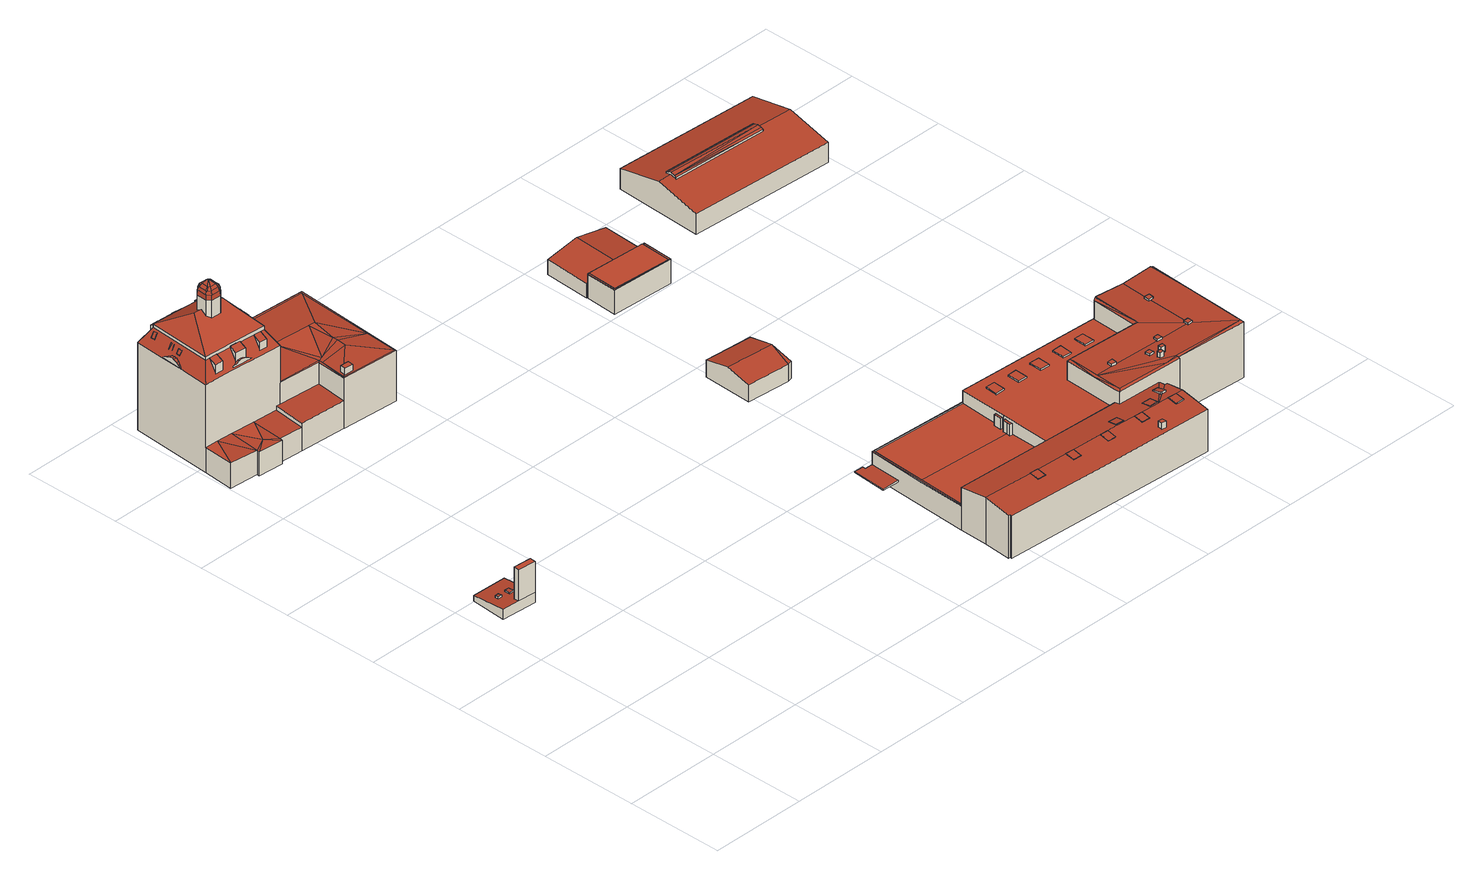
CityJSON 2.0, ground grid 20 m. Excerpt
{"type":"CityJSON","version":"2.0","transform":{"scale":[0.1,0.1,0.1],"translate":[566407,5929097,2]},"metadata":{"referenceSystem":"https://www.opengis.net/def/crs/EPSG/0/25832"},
"CityObjects":{
"building1":{"type":"Building","attributes":{"Grundfläche 2D":"54.336666","Grundhöhe NN":"2.610"},"children":["building1-1","building1-2","building1-3"],"geometry":[{"type":"Solid","lod":"3","boundaries":[[[[0,1,2,3,4,5]],[[5,4,6,7]],[[1,0,5,7,8]],[[3,2,1,8,9]],[[4,3,9,6]],[[8,7,6,9]]]],"semantics":{"surfaces":[{"type":"RoofSurface"},{"type":"WallSurface"},{"type":"GroundSurface"}],"values":[[0,1,1,1,1,2]]}}]},
"building1-1":{"type":"BuildingInstallation","parents":["building1"],"geometry":[{"type":"MultiSurface","lod":"3","boundaries":[[[10,11,12,13,14,15]],[[16,13,12,11,17,18]],[[11,10,19,17]],[[20,15,14,13,16,21]],[[10,15,20,19]]],"semantics":{"surfaces":[{"type":"RoofSurface"},{"type":"WallSurface"}],"values":[0,1,1,1,1]}}]},
"building1-2":{"type":"BuildingInstallation","parents":["building1"],"geometry":[{"type":"MultiSurface","lod":"3","boundaries":[[[22,23,24,25]],[[0,1,23,22]],[[1,2,24,23]],[[26,25,24,2,27]],[[26,0,22,25]]],"semantics":{"surfaces":[{"type":"RoofSurface"},{"type":"WallSurface"}],"values":[0,1,1,1,1]}}]},
"building1-3":{"type":"BuildingInstallation","parents":["building1"],"geometry":[{"type":"MultiSurface","lod":"3","boundaries":[[[28,29,30,31]],[[32,33,29,28]],[[33,34,30,29]],[[35,31,30,34]],[[32,28,31,35]]],"semantics":{"surfaces":[{"type":"RoofSurface"},{"type":"WallSurface"}],"values":[0,1,1,1,1]}}]},
"building2":{"type":"Building","attributes":{"Grundfläche 2D":"885.639249","Grundhöhe NN":"2.352"},"children":["building2-1","building2-2","building2-3","building2-4","building2-5","building2-6","building2-7","building2-8","building2-9","building2-10","building2-11","building2-12","building2-13","building2-14","building2-15","building2-16"],"geometry":[{"type":"Solid","lod":"3","boundaries":[[[[36,37,38,39,40,41]],[[42,43,44]],[[43,42,45,46]],[[46,47,40,39,38,37,48,43]],[[49,41,40,50,51]],[[51,50,40,47,52,53]],[[46,45,52]],[[53,52,45,54]],[[55,42,44,56]],[[57,58,56,44,48,37]],[[36,59,58,57,37]],[[58,59,60,61,62]],[[58,62,61,63,56]],[[63,64,55,56]],[[61,60,65,66,67]],[[61,67,66,68,63]],[[63,68,69,64]],[[66,65,70,71,72,73]],[[73,72,71,74,75,68,66]],[[68,75,74,76,69]],[[77,78,49,51,79,80]],[[81,77,80,79,51,53,82,83]],[[84,83,82,54]],[[53,54,82]],[[78,77,71,70]],[[74,71,77,81,85]],[[84,85,83]],[[85,84,76,74]],[[86,42,55]],[[55,64,86]],[[64,69,86]],[[84,54,86]],[[86,76,84]],[[86,69,76]],[[86,45,42]],[[86,54,45]],[[83,85,81]],[[44,43,48]],[[46,52,47]],[[87,88,89,90,91,92,93,94,95,96,97]],[[94,95,94,93]],[[98,99,95,94,93,100,101]],[[102,103,104,105,106,107,108,109,110,111,112,113,114,115,116,117]],[[118,119,107,106,120,121,122,123,117,116,124,125,126,127]],[[128,129,130]],[[131,132,130,129,133,134,135,136,99,98,137,138,139]],[[140,141,129,128,142,143]],[[144,141,140,145,146,88,87,147,148,149,150,151,152,153,154,155,156]],[[119,108,107]],[[124,116,115,157,158]],[[159,160,161,162,163,164,165,166,167,168,169,170]],[[171,172,173,174,175,176,177]],[[176,175,178,179]],[[180,179,178,181]],[[180,161,182,179]],[[160,182,161]],[[183,184,185]],[[177,176,183,185,169,168]],[[184,170,185]],[[170,169,185]],[[176,186,183]],[[186,184,183]],[[179,186,176]],[[187,186,179,182,188]],[[186,187,184]],[[184,187,170]],[[159,170,187,188]],[[189,190,160,159,188]],[[190,189,188,182,160]],[[191,192,193,194]],[[195,196,192]],[[192,196,193]],[[197,198,195]],[[198,196,195]],[[199,200,197]],[[200,198,197]],[[201,196,198]],[[202,196,201]],[[193,196,202]],[[203,204,205,206,207]],[[119,129,141,108]],[[134,133,129,119,118,127,126,125,124,99,136,135]],[[113,112,111,110,109,108,141,144,156,155,154,153,152,151,150,149,148,147,87,115,114]],[[95,99,124,158,157,115,87,97,96]],[[36,41,120,106,105]],[[59,36,105,104]],[[60,59,104,103]],[[65,60,103,102]],[[70,65,102,117,123]],[[78,70,123,122]],[[49,78,122,121]],[[41,49,121,120]],[[143,142,128,208,209,199,140]],[[195,192,191,204,203,181,88,146,145,140,199,197]],[[175,174,173,172,171,177,168,167,98,101,100,93,92,91,90,89,88,181,178]],[[98,167,210,211,137]],[[138,137,211,212]],[[131,139,138,212,213]],[[132,131,213,214]],[[128,130,132,214,208]],[[200,199,209,215]],[[198,200,215,216]],[[201,198,216,217]],[[202,201,217,218]],[[193,202,218,219]],[[194,193,219,220]],[[167,166,165,221,222,210]],[[181,203,207,180]],[[180,207,206,161]],[[161,206,223,224,162]],[[163,162,224,225]],[[164,163,225,226]],[[165,164,226,221]],[[204,191,194,205]],[[205,194,220,223,206]],[[219,218,217,216,215,209,208,214,213,212,211,210,222,221,226,225,224,223,220]]]],"semantics":{"surfaces":[{"type":"RoofSurface"},{"type":"WallSurface"},{"type":"GroundSurface"}],"values":[[0,0,0,0,0,0,0,0,0,0,0,0,0,0,0,0,0,0,0,0,0,0,0,0,0,0,0,0,0,0,0,0,0,0,0,0,0,0,0,0,0,0,0,0,0,0,0,0,0,0,0,0,0,0,0,0,0,0,0,0,0,0,0,0,0,0,0,0,0,0,0,0,0,0,0,0,0,0,0,0,1,1,1,1,1,1,1,1,1,1,1,1,1,1,1,1,1,1,1,1,1,1,1,1,1,1,1,1,1,1,1,1,1,1,1,2]]}}]},
"building2-1":{"type":"BuildingInstallation","parents":["building2"],"geometry":[{"type":"MultiSurface","lod":"3","boundaries":[[[227,228,229]],[[230,231,229,228,232,233,234,235]],[[233,236,237,234]],[[238,237,236,239]],[[240,241,242,243,238,239]],[[244,241,240,245]],[[244,245,246]],[[247,248,246,245,240,239,236,233,232,228,227,249]]],"semantics":{"surfaces":[{"type":"RoofSurface"},{"type":"WallSurface"}],"values":[0,0,0,0,0,0,0,1]}}]},
"building2-2":{"type":"BuildingInstallation","parents":["building2"],"geometry":[{"type":"MultiSurface","lod":"3","boundaries":[[[250,251,252,253]],[[252,251,254,255]],[[256,257,254,258,259,260]],[[257,255,254]],[[261,259,258,262]],[[263,264,265,261,262,266]],[[267,264,263,268,269,270]],[[269,268,271,272]],[[273,272,271,274]],[[89,90,91,92,262,258,254,251,250]],[[92,93,266,262]],[[268,263,266,93,100,274,271]],[[273,274,100]],[[250,253,89]]],"semantics":{"surfaces":[{"type":"RoofSurface"},{"type":"WallSurface"}],"values":[0,0,0,0,0,0,0,0,0,1,1,1,1,1]}}]},
"building2-3":{"type":"BuildingInstallation","parents":["building2"],"geometry":[{"type":"MultiSurface","lod":"3","boundaries":[[[275,276,277,278]],[[278,277,279,280]],[[275,278,280,281]],[[282,279,277,276]],[[281,282,276,275]]],"semantics":{"surfaces":[{"type":"RoofSurface"},{"type":"WallSurface"}],"values":[0,1,1,1,1]}}]},
"building2-4":{"type":"BuildingInstallation","parents":["building2"],"geometry":[{"type":"MultiSurface","lod":"3","boundaries":[[[283,284,285,286]],[[284,287,285]],[[286,288,283]],[[284,283,288,287]]],"semantics":{"surfaces":[{"type":"RoofSurface"},{"type":"WallSurface"}],"values":[0,1,1,1]}}]},
"building2-5":{"type":"BuildingInstallation","parents":["building2"],"geometry":[{"type":"MultiSurface","lod":"3","boundaries":[[[289,290,291,292]],[[292,291,293,294]],[[294,156,289,292]],[[144,290,289,156]],[[144,293,291,290]]],"semantics":{"surfaces":[{"type":"RoofSurface"},{"type":"WallSurface"}],"values":[0,1,1,1,1]}}]},
"building2-6":{"type":"BuildingInstallation","parents":["building2"],"geometry":[{"type":"MultiSurface","lod":"3","boundaries":[[[295,296,297,298]],[[299,300,296,295]],[[297,296,300,301]],[[301,302,298,297]],[[295,298,302,299]]],"semantics":{"surfaces":[{"type":"RoofSurface"},{"type":"WallSurface"}],"values":[0,1,1,1,1]}}]},
"building2-7":{"type":"BuildingInstallation","parents":["building2"],"geometry":[{"type":"MultiSurface","lod":"3","boundaries":[[[303,304,305,306]],[[305,304,307]],[[303,306,308]],[[308,307,304,303]]],"semantics":{"surfaces":[{"type":"RoofSurface"},{"type":"WallSurface"}],"values":[0,1,1,1]}}]},
"building2-8":{"type":"BuildingInstallation","parents":["building2"],"geometry":[{"type":"MultiSurface","lod":"3","boundaries":[[[309,310,311,312]],[[309,312,313,314]],[[312,311,315,313]],[[310,309,314,316]],[[311,310,316,315]]],"semantics":{"surfaces":[{"type":"RoofSurface"},{"type":"WallSurface"}],"values":[0,1,1,1,1]}}]},
"building2-9":{"type":"BuildingInstallation","parents":["building2"],"geometry":[{"type":"MultiSurface","lod":"3","boundaries":[[[317,318,319,320,321,322,94]],[[321,267,270,322]],[[317,256,260,318]],[[261,265,264,267,321,320,319,318,260,259]]],"semantics":{"surfaces":[{"type":"RoofSurface"},{"type":"WallSurface"}],"values":[0,1,1,1]}}]},
"building2-10":{"type":"BuildingInstallation","parents":["building2"],"geometry":[{"type":"MultiSurface","lod":"3","boundaries":[[[323,324,325,326,327,328]],[[326,325,329]],[[323,328,330]],[[329,325,324,323,330,331]]],"semantics":{"surfaces":[{"type":"RoofSurface"},{"type":"WallSurface"}],"values":[0,1,1,1]}}]},
"building2-11":{"type":"BuildingInstallation","parents":["building2"],"geometry":[{"type":"MultiSurface","lod":"3","boundaries":[[[332,333,334,335]],[[335,334,336,337]],[[332,335,337,338]],[[333,332,338,339]],[[334,333,339,336]]],"semantics":{"surfaces":[{"type":"RoofSurface"},{"type":"WallSurface"}],"values":[0,1,1,1,1]}}]},
"building2-12":{"type":"BuildingInstallation","parents":["building2"],"geometry":[{"type":"MultiSurface","lod":"3","boundaries":[[[340,341,342,343,344,345,346]],[[347,348,341,340]],[[349,343,342,341,348,350]],[[349,351,344,343]],[[347,340,346,345,344,351,352]]],"semantics":{"surfaces":[{"type":"RoofSurface"},{"type":"WallSurface"}],"values":[0,1,1,1,1]}}]},
"building2-13":{"type":"BuildingInstallation","parents":["building2"],"geometry":[{"type":"MultiSurface","lod":"3","boundaries":[[[353,354,355,356]],[[237,238,243,354,353,235,234]],[[150,355,354,243,242]],[[152,356,355,150,151]],[[353,356,152,235]]],"semantics":{"surfaces":[{"type":"RoofSurface"},{"type":"WallSurface"}],"values":[0,1,1,1,1]}}]},
"building2-14":{"type":"BuildingInstallation","parents":["building2"],"geometry":[{"type":"MultiSurface","lod":"3","boundaries":[[[357,358,359,360]],[[359,361,362,360]],[[362,147,357,360]],[[148,358,357,147]],[[148,361,359,358]]],"semantics":{"surfaces":[{"type":"RoofSurface"},{"type":"WallSurface"}],"values":[0,1,1,1,1]}}]},
"building2-15":{"type":"BuildingInstallation","parents":["building2"],"geometry":[{"type":"MultiSurface","lod":"3","boundaries":[[[363,364,365,366,367]],[[365,364,363,368,190,369]],[[369,370,366,365]],[[370,371,367,366]],[[368,363,367,371,189]]],"semantics":{"surfaces":[{"type":"RoofSurface"},{"type":"WallSurface"}],"values":[0,1,1,1,1]}}]},
"building2-16":{"type":"BuildingInstallation","parents":["building2"],"geometry":[{"type":"MultiSurface","lod":"3","boundaries":[[[142,372,373]],[[372,374,375,373]],[[374,376,377,375]],[[376,378,379,377]],[[378,380,381,379]],[[380,382,383,381]],[[384,385,386,383,382,387]],[[387,388,389,384]],[[388,390,143,391,389]],[[387,382,380,378,376,374,372,142,143,390,388]]],"semantics":{"surfaces":[{"type":"RoofSurface"},{"type":"WallSurface"}],"values":[0,0,0,0,0,0,0,0,0,1]}}]},
"building3":{"type":"Building","attributes":{"Grundfläche 2D":"101.099643","Grundhöhe NN":"2.717"},"geometry":[{"type":"Solid","lod":"3","boundaries":[[[[392,393,394,395]],[[396,393,392,397]],[[393,396,398]],[[395,394,399,400]],[[397,392,395,400,401]],[[396,397,401,402]],[[398,396,402,403]],[[399,394,393,398,403]],[[402,401,400,399,403]]]],"semantics":{"surfaces":[{"type":"RoofSurface"},{"type":"WallSurface"},{"type":"GroundSurface"}],"values":[[0,0,0,1,1,1,1,1,2]]}}]},
"building4":{"type":"Building","attributes":{"Grundfläche 2D":"1991.508399","Grundhöhe NN":"2.310"},"children":["building4-1","building4-2","building4-3","building4-4","building4-5","building4-6","building4-7","building4-8","building4-9","building4-10","building4-11","building4-12","building4-13","building4-14","building4-15","building4-16","building4-17","building4-18","building4-19","building4-20","building4-21","building4-22","building4-23","building4-24","building4-25","building4-26"],"geometry":[{"type":"Solid","lod":"3","boundaries":[[[[404,405,406,407,408,409,410,411,412,413,414]],[[415,416,417,418,419,420,421]],[[422,423,422,424]],[[423,419,418,417,416,425,426,427,428,429,430,431],[422,424,422,423]],[[431,430,432,433,434,435,436,437,419,423]],[[415,421,420,419,437,438,439]],[[420,419,420,421]],[[421,420,421,415]],[[440,441,442,443,444,445,446,447,448,449,450]],[[451,452,440]],[[452,453,440]],[[454,446,445,444,443,442,441,440,453,455]],[[456,453,452]],[[457,458,446,454,455,459,460,461,462,463,464]],[[465,461,460]],[[448,447,446,458,457,464,463,466,467,468]],[[469,468,467]],[[470,471,472,473,474,475,476]],[[476,475,477,470]],[[470,477,478,479,480,481,471]],[[482,483,484,485,486,487,488,489,490]],[[491,468,469]],[[492,448,468,491]],[[448,492,493,450,449]],[[494,450,493]],[[495,496,451,497,494]],[[497,450,494]],[[451,496,498,456,452]],[[499,456,498]],[[453,456,499]],[[500,501,455,499]],[[455,453,499]],[[502,459,455,501]],[[503,460,459,502]],[[504,505,465,460,503]],[[506,465,505]],[[507,508,509,510]],[[509,508,511,512]],[[510,509,512,513,514]],[[480,479,515,516]],[[481,480,516,517,518,519]],[[471,481,519,518,517,520,472]],[[407,406,521,515,479,522]],[[407,522,479,478,477,409,408]],[[410,409,477,475,474]],[[474,473,472,523,429,428,427,426,411,410]],[[429,523,472,520,524,430]],[[432,430,524,525]],[[433,432,525,526]],[[434,433,526,527]],[[436,435,434,527,528]],[[510,439,438,437,436,528,529,507]],[[439,510,514,415]],[[415,514,513,416]],[[469,404,414,491]],[[491,414,413,492]],[[492,413,412,493]],[[426,425,496,495,494,493,412,411]],[[513,512,511,530,531,498,496,425,416]],[[499,498,531,532]],[[533,501,500,499,532,534]],[[486,485,484,483,535,536,506,505,504,503,502,501,533,537]],[[465,506,536,538]],[[451,440,450,497]],[[461,465,538,539]],[[462,461,539,540]],[[463,462,540,521,406,466]],[[466,406,405,467]],[[467,405,404,469]],[[508,507,529,541]],[[541,530,511,508]],[[542,488,487,486,537,543]],[[544,490,489,488,542,545]],[[483,482,490,544,546,535]],[[531,530,541,529,528,527,526,525,524,520,517,516,515,521,540,539,538,536,535,546,544,545,542,543,537,533,534,532]]]],"semantics":{"surfaces":[{"type":"RoofSurface"},{"type":"WallSurface"},{"type":"GroundSurface"}],"values":[[0,0,0,0,0,0,0,0,0,0,0,0,0,0,0,0,0,0,0,0,0,0,0,0,0,0,0,0,0,0,0,0,0,0,0,0,0,0,0,1,1,1,1,1,1,1,1,1,1,1,1,1,1,1,1,1,1,1,1,1,1,1,1,1,1,1,1,1,1,1,1,1,1,1,2]]}}]},
"building4-1":{"type":"BuildingInstallation","parents":["building4"],"geometry":[{"type":"MultiSurface","lod":"3","boundaries":[[[547,548,549,550]],[[550,549,551,552]],[[547,550,552,553]],[[548,547,553,554]],[[549,548,554,551]]],"semantics":{"surfaces":[{"type":"RoofSurface"},{"type":"WallSurface"}],"values":[0,1,1,1,1]}}]},
"building4-2":{"type":"BuildingInstallation","parents":["building4"],"geometry":[{"type":"MultiSurface","lod":"3","boundaries":[[[555,556,557,558]],[[559,560,558,557]],[[555,558,560,561]],[[561,562,556,555]],[[557,556,562,559]]],"semantics":{"surfaces":[{"type":"RoofSurface"},{"type":"WallSurface"}],"values":[0,1,1,1,1]}}]},
"building4-3":{"type":"BuildingInstallation","parents":["building4"],"geometry":[{"type":"MultiSurface","lod":"3","boundaries":[[[563,564,565,566]],[[566,565,567,568]],[[563,566,568,569]],[[564,563,569,570]],[[565,564,570,567]]],"semantics":{"surfaces":[{"type":"RoofSurface"},{"type":"WallSurface"}],"values":[0,1,1,1,1]}}]},
"building4-4":{"type":"BuildingInstallation","parents":["building4"],"geometry":[{"type":"MultiSurface","lod":"3","boundaries":[[[571,572,573,574]],[[574,573,575,576]],[[571,574,576,577]],[[572,571,577,578]],[[573,572,578,575]]],"semantics":{"surfaces":[{"type":"RoofSurface"},{"type":"WallSurface"}],"values":[0,1,1,1,1]}}]},
"building4-5":{"type":"BuildingInstallation","parents":["building4"],"geometry":[{"type":"MultiSurface","lod":"3","boundaries":[[[579,580,581,582]],[[583,584,582,581]],[[579,582,584,585]],[[580,579,585,586]],[[586,583,581,580]]],"semantics":{"surfaces":[{"type":"RoofSurface"},{"type":"WallSurface"}],"values":[0,1,1,1,1]}}]},
"building4-6":{"type":"BuildingInstallation","parents":["building4"],"geometry":[{"type":"MultiSurface","lod":"3","boundaries":[[[587,588,589,590,591,592,593]],[[594,595,591,590]],[[596,593,592,591,595,418]],[[593,596,420,587]],[[588,587,420,597]],[[597,421,589,588]],[[417,594,590,589,421]]],"semantics":{"surfaces":[{"type":"RoofSurface"},{"type":"WallSurface"}],"values":[0,1,1,1,1,1,1]}}]},
"building4-7":{"type":"BuildingInstallation","parents":["building4"],"geometry":[{"type":"MultiSurface","lod":"3","boundaries":[[[598,599,600,601]],[[601,600,602,603]],[[598,601,603,604]],[[599,598,604,605]],[[600,599,605,602]]],"semantics":{"surfaces":[{"type":"RoofSurface"},{"type":"WallSurface"}],"values":[0,1,1,1,1]}}]},
"building4-8":{"type":"BuildingInstallation","parents":["building4"],"geometry":[{"type":"MultiSurface","lod":"3","boundaries":[[[606,607,608,609]],[[607,606,610,611]],[[612,613,609,608]],[[613,610,606,609]],[[608,607,611,612]]],"semantics":{"surfaces":[{"type":"RoofSurface"},{"type":"WallSurface"}],"values":[0,1,1,1,1]}}]},
"building4-9":{"type":"BuildingInstallation","parents":["building4"],"geometry":[{"type":"MultiSurface","lod":"3","boundaries":[[[614,615,616,617,618]],[[619,620,617,616]],[[620,621,618,617]],[[621,622,614,618]],[[616,615,614,622,619]]],"semantics":{"surfaces":[{"type":"RoofSurface"},{"type":"WallSurface"}],"values":[0,1,1,1,1]}}]},
"building4-10":{"type":"BuildingInstallation","parents":["building4"],"geometry":[{"type":"MultiSurface","lod":"3","boundaries":[[[623,624,625,626]],[[627,628,626,625]],[[623,626,628,629]],[[629,630,624,623]],[[625,624,630,627]]],"semantics":{"surfaces":[{"type":"RoofSurface"},{"type":"WallSurface"}],"values":[0,1,1,1,1]}}]},
"building4-11":{"type":"BuildingInstallation","parents":["building4"],"geometry":[{"type":"MultiSurface","lod":"3","boundaries":[[[631,632,633,634]],[[631,634,635,636]],[[634,633,637,635]],[[632,631,636,638]],[[633,632,638,637]]],"semantics":{"surfaces":[{"type":"RoofSurface"},{"type":"WallSurface"}],"values":[0,1,1,1,1]}}]},
"building4-12":{"type":"BuildingInstallation","parents":["building4"],"geometry":[{"type":"MultiSurface","lod":"3","boundaries":[[[639,640,641,642]],[[642,641,643,644]],[[639,642,644,645]],[[640,639,645,646]],[[641,640,646,643]]],"semantics":{"surfaces":[{"type":"RoofSurface"},{"type":"WallSurface"}],"values":[0,1,1,1,1]}}]},
"building4-13":{"type":"BuildingInstallation","parents":["building4"],"geometry":[{"type":"MultiSurface","lod":"3","boundaries":[[[647,648,649,650,651]],[[649,648,652,653]],[[650,649,653,654]],[[654,422,655,647,651,650]],[[652,648,647,655,424]]],"semantics":{"surfaces":[{"type":"RoofSurface"},{"type":"WallSurface"}],"values":[0,1,1,1,1]}}]},
"building4-14":{"type":"BuildingInstallation","parents":["building4"],"geometry":[{"type":"MultiSurface","lod":"3","boundaries":[[[656,657,658,659]],[[659,658,660,661]],[[661,662,656,659]],[[657,656,662,663]],[[663,660,658,657]]],"semantics":{"surfaces":[{"type":"RoofSurface"},{"type":"WallSurface"}],"values":[0,1,1,1,1]}}]},
"building4-15":{"type":"BuildingInstallation","parents":["building4"],"geometry":[{"type":"MultiSurface","lod":"3","boundaries":[[[664,665,666,667]],[[667,666,668,669]],[[664,667,669,670]],[[665,664,670,671]],[[666,665,671,668]]],"semantics":{"surfaces":[{"type":"RoofSurface"},{"type":"WallSurface"}],"values":[0,1,1,1,1]}}]},
"building4-16":{"type":"BuildingInstallation","parents":["building4"],"geometry":[{"type":"MultiSurface","lod":"3","boundaries":[[[672,673,674,675]],[[675,674,676,677]],[[672,675,677,678]],[[673,672,678,679]],[[674,673,679,676]]],"semantics":{"surfaces":[{"type":"RoofSurface"},{"type":"WallSurface"}],"values":[0,1,1,1,1]}}]},
"building4-17":{"type":"BuildingInstallation","parents":["building4"],"geometry":[{"type":"MultiSurface","lod":"3","boundaries":[[[680,681,682,683,684,685,686]],[[684,683,687,688]],[[458,689,685,684,688]],[[445,690,691,682,681,680,686,685,689,447]],[[454,687,683,682,691]]],"semantics":{"surfaces":[{"type":"RoofSurface"},{"type":"WallSurface"}],"values":[0,1,1,1,1]}}]},
"building4-18":{"type":"BuildingInstallation","parents":["building4"],"geometry":[{"type":"MultiSurface","lod":"3","boundaries":[[[692,693,694,695,696]],[[697,698,694,693]],[[696,695,694,698,464,699]],[[699,700,692,696]],[[457,697,693,692,700]]],"semantics":{"surfaces":[{"type":"RoofSurface"},{"type":"WallSurface"}],"values":[0,1,1,1,1]}}]},
"building4-19":{"type":"BuildingInstallation","parents":["building4"],"geometry":[{"type":"MultiSurface","lod":"3","boundaries":[[[701,702,703,704]],[[704,703,705,706]],[[701,704,706,707]],[[702,701,707,708]],[[703,702,708,705]]],"semantics":{"surfaces":[{"type":"RoofSurface"},{"type":"WallSurface"}],"values":[0,1,1,1,1]}}]},
"building4-20":{"type":"BuildingInstallation","parents":["building4"],"geometry":[{"type":"MultiSurface","lod":"3","boundaries":[[[709,710,711,712,713]],[[711,710,709,714,444,715]],[[715,716,712,711]],[[443,717,713,712,716]],[[717,714,709,713]]],"semantics":{"surfaces":[{"type":"RoofSurface"},{"type":"WallSurface"}],"values":[0,1,1,1,1]}}]},
"building4-21":{"type":"BuildingInstallation","parents":["building4"],"geometry":[{"type":"MultiSurface","lod":"3","boundaries":[[[718,719,720,721,722,723]],[[724,721,720,719,725,442]],[[722,721,724,726]],[[727,718,723,722,726,441]],[[719,718,727,725]]],"semantics":{"surfaces":[{"type":"RoofSurface"},{"type":"WallSurface"}],"values":[0,1,1,1,1]}}]},
"building4-22":{"type":"BuildingInstallation","parents":["building4"],"geometry":[{"type":"MultiSurface","lod":"3","boundaries":[[[728,729,730,731]],[[732,733,729,728]],[[730,729,733,734]],[[734,735,731,730]],[[728,731,735,732]]],"semantics":{"surfaces":[{"type":"RoofSurface"},{"type":"WallSurface"}],"values":[0,1,1,1,1]}}]},
"building4-23":{"type":"BuildingInstallation","parents":["building4"],"geometry":[{"type":"MultiSurface","lod":"3","boundaries":[[[736,522,737,738,523,739,740]],[[480,481,738,737]],[[481,471,472,523,738]],[[473,739,523,472]],[[473,741,742,740,739]],[[742,478,736,740]],[[479,522,736,478]],[[479,480,737,522]]],"semantics":{"surfaces":[{"type":"RoofSurface"},{"type":"WallSurface"}],"values":[0,1,1,1,1,1,1,1]}}]},
"building4-24":{"type":"BuildingInstallation","parents":["building4"],"geometry":[{"type":"MultiSurface","lod":"3","boundaries":[[[743,744,745,746,747,748,749]],[[750,751,745,744]],[[746,745,751,476]],[[747,746,476,752]],[[752,753,754,749,748,747]],[[743,749,754,470]],[[744,743,470,750]]],"semantics":{"surfaces":[{"type":"RoofSurface"},{"type":"WallSurface"}],"values":[0,1,1,1,1,1,1]}}]},
"building4-25":{"type":"BuildingInstallation","parents":["building4"],"geometry":[{"type":"MultiSurface","lod":"3","boundaries":[[[755,756,757]],[[755,758,759,756]],[[760,759,758]],[[760,761,762,759]],[[763,764,765,762,761]],[[484,765,764,483]],[[759,762,766,767]],[[486,757,756,485]],[[486,487,488,758,755,757]],[[488,489,490,761,760,758]],[[490,482,483,764,763,761]],[[484,766,762,765]],[[767,485,756,759]]],"semantics":{"surfaces":[{"type":"RoofSurface"},{"type":"WallSurface"}],"values":[0,0,0,0,0,1,1,1,1,1,1,1,1]}}]},
"building4-26":{"type":"BuildingInstallation","parents":["building4"],"geometry":[{"type":"MultiSurface","lod":"3","boundaries":[[[768,769,770,519,771,772]],[[773,518,519,770]],[[518,774,771,519]],[[774,775,772,771]],[[775,776,768,772]],[[776,777,769,768]],[[777,773,770,769]],[[518,773,777,776,775,774]]],"semantics":{"surfaces":[{"type":"RoofSurface"},{"type":"WallSurface"},{"type":"OuterCeilingSurface"}],"values":[0,1,1,1,1,1,1,2]}}]},
"building5":{"type":"Building","attributes":{"Grundfläche 2D":"88.090797","Grundhöhe NN":"2.549"},"children":["building5-1"],"geometry":[{"type":"Solid","lod":"3","boundaries":[[[[778,779,780,781,782,783,784,785]],[[779,778,786,787]],[[780,779,787,788]],[[781,780,788,789]],[[782,781,789,790]],[[783,782,790,791]],[[784,783,791,792]],[[785,784,792,793]],[[778,785,793,786]],[[793,792,791,790,789,788,787,786]]]],"semantics":{"surfaces":[{"type":"RoofSurface"},{"type":"WallSurface"},{"type":"GroundSurface"}],"values":[[0,1,1,1,1,1,1,1,1,2]]}}]},
"building5-1":{"type":"BuildingInstallation","parents":["building5"],"geometry":[{"type":"MultiSurface","lod":"3","boundaries":[[[794,795,796,797,798,799,800,801]],[[778,779,800,799]],[[801,800,779,780]],[[780,781,794,801]],[[781,782,795,794]],[[796,795,782,802]],[[802,803,797,796]],[[798,797,803,785]],[[785,778,799,798]]],"semantics":{"surfaces":[{"type":"RoofSurface"},{"type":"WallSurface"}],"values":[0,1,1,1,1,1,1,1,1]}}]},
"building6":{"type":"Building","attributes":{"Grundfläche 2D":"129.437483","Grundhöhe NN":"2.562"},"geometry":[{"type":"Solid","lod":"3","boundaries":[[[[804,805,806,807,808,809,810,811,812]],[[813,814,815,812,811,816,817]],[[818,805,804,812,815,819]],[[820,807,806,805,818,821]],[[822,809,808,807,820,823]],[[810,809,822,824]],[[816,811,810,824,825]],[[817,816,825,826]],[[814,813,817,826,827]],[[815,814,827,819]],[[823,820,821,818,819,827,826,825,824,822]]]],"semantics":{"surfaces":[{"type":"RoofSurface"},{"type":"WallSurface"},{"type":"GroundSurface"}],"values":[[0,0,1,1,1,1,1,1,1,1,2]]}}]},
"building7":{"type":"Building","attributes":{"Grundfläche 2D":"568.456368","Grundhöhe NN":"2.485"},"geometry":[{"type":"Solid","lod":"3","boundaries":[[[[828,829,830,831]],[[828,831,832]],[[833,834,835,836,832,837]],[[828,832,836]],[[838,839,834,833,840]],[[829,828,841]],[[842,843,844,845,846,847,848,849,850]],[[851,849,848,852,853,845,844,854,855,856,857]],[[830,855,854,844,843,840,833,837,832,831]],[[843,842,850,839,838,840]],[[839,850,849,851,857,841,828,836,835,834]],[[857,856,855,830,829,841]],[[852,848,847,858,859]],[[853,852,859,860]],[[846,845,853,860,861]],[[847,846,861,858]],[[859,858,861,860]]]],"semantics":{"surfaces":[{"type":"RoofSurface"},{"type":"WallSurface"},{"type":"GroundSurface"}],"values":[[0,0,0,0,0,0,0,0,1,1,1,1,1,1,1,1,2]]}}]}
},
"vertices":[
[76,524,26],[113,521,26],[114,533,25],[117,597,17],[45,599,17],[40,526,26],[45,599,6],[40,526,6],[113,521,6],[117,597,6],
[85,565,24],[84,553,25],[93,553,25],[94,553,25],[94,554,25],[94,565,24],[94,553,23],[84,553,22],[93,553,23],[85,565,21],[94,565,21],[94,554,22],
[76,524,90],[113,521,90],[114,533,90],[77,536,90],[77,536,24],[83,535,25],
[69,557,26],[69,565,25],[61,565,25],[61,557,26],[69,557,22],[69,565,21],[61,565,21],[61,557,22],
[81,1257,288],[82,1258,298],[82,1260,298],[83,1275,298],[83,1277,298],[83,1278,288],[89,1260,310],[84,1260,305],[85,1257,305],[90,1274,310],[85,1274,305],[85,1276,305],[84,1258,305],[90,1285,288],[85,1279,298],[90,1284,298],[87,1278,305],[91,1282,305],[93,1277,310],[92,1257,310],[89,1252,305],[84,1256,298],[88,1250,298],[88,1249,288],[108,1248,288],[107,1249,298],[104,1249,298],[106,1251,305],[105,1256,310],[116,1255,288],[115,1256,298],[110,1251,298],[113,1257,305],[108,1259,310],[117,1275,288],[116,1275,298],[116,1272,298],[115,1258,298],[114,1274,305],[113,1258,305],[109,1273,310],[110,1283,298],[110,1284,288],[93,1284,298],[107,1283,298],[108,1281,305],[93,1282,305],[106,1281,305],[106,1276,310],[110,1279,305],[98,1267,318],[161,1197,216],[178,1176,185],[182,1238,185],[182,1248,185],[183,1254,185],[183,1262,185],[183,1263,185],[167,1263,214],[166,1263,216],[165,1251,216],[165,1249,216],[189,1345,185],[170,1328,216],[185,1286,185],[189,1341,185],[116,1255,256],[108,1248,252],[88,1249,252],[81,1257,256],[82,1268,263],[66,1269,263],[28,1206,223],[69,1203,223],[71,1203,223],[81,1203,223],[94,1202,223],[105,1201,223],[107,1201,223],[161,1197,223],[131,1265,263],[116,1266,263],[44,1337,223],[37,1337,223],[83,1278,257],[90,1285,252],[110,1284,252],[117,1275,257],[170,1328,223],[115,1332,223],[91,1334,223],[61,1336,223],[19,1356,185],[37,1337,216],[46,1354,186],[79,1350,189],[79,1352,186],[44,1337,216],[61,1336,216],[91,1334,216],[115,1332,216],[128,1349,185],[128,1347,189],[92,1350,189],[8,1187,185],[28,1206,216],[15,1296,185],[12,1247,185],[36,1206,216],[67,1184,185],[106,1181,185],[152,1198,216],[137,1199,216],[107,1201,216],[105,1201,216],[94,1202,216],[83,1202,216],[81,1203,216],[71,1203,216],[69,1203,216],[52,1205,216],[165,1249,223],[165,1251,223],[380,1102,108],[265,1110,108],[262,1108,108],[262,1107,108],[381,1099,108],[397,1334,108],[189,1347,108],[189,1346,108],[189,1345,108],[189,1341,108],[393,1331,108],[384,1168,108],[183,1262,113],[183,1254,113],[182,1248,112],[182,1243,112],[182,1238,112],[246,1258,113],[183,1263,113],[178,1178,109],[269,1172,109],[266,1170,108],[178,1176,108],[269,1165,109],[328,1252,113],[330,1198,113],[341,1251,113],[278,1175,110],[329,1186,114],[327,1167,114],[279,1124,109],[270,1115,108],[169,1177,56],[117,1180,56],[116,1117,53],[165,1114,53],[67,1184,56],[92,1135,55],[35,1186,56],[64,1121,53],[8,1187,56],[4,1125,56],[63,1115,53],[115,1111,53],[178,1176,64],[169,1177,64],[165,1114,61],[262,1108,61],[266,1170,64],[19,1356,4],[8,1187,4],[189,1345,4],[128,1349,4],[128,1347,4],[79,1350,4],[79,1352,4],[4,1125,4],[64,1121,4],[63,1115,4],[115,1111,4],[116,1117,4],[165,1114,4],[189,1347,4],[189,1346,4],[262,1108,4],[262,1107,4],[381,1099,4],[397,1334,4],
[71,1185,188],[73,1185,190],[74,1186,190],[81,1188,193],[80,1188,193],[80,1184,193],[86,1184,196],[86,1187,196],[82,1188,194],[92,1184,197],[93,1187,197],[100,1186,196],[99,1183,196],[106,1183,193],[106,1186,193],[104,1187,194],[104,1186,194],[112,1184,190],[112,1182,190],[115,1182,188],[106,1183,188],[112,1182,188],[99,1183,188],
[182,1238,188],[182,1243,189],[180,1243,189],[180,1238,188],[182,1248,192],[179,1247,192],[178,1250,193],[178,1248,192],[183,1254,194],[180,1255,194],[179,1250,193],[180,1262,194],[183,1262,194],[184,1270,194],[181,1270,194],[180,1263,194],[183,1263,194],[181,1273,193],[184,1277,191],[181,1278,191],[180,1273,193],[185,1282,189],[183,1283,189],[183,1286,188],[185,1286,188],
[165,1214,213],[172,1213,201],[172,1221,201],[165,1222,213],[172,1221,200],[165,1222,212],[165,1214,212],[172,1213,200],
[62,1350,210],[45,1351,210],[44,1337,215],[61,1336,215],[45,1351,192],[62,1350,192],
[52,1205,218],[36,1206,218],[35,1190,211],[51,1189,211],[35,1190,192],[51,1189,192],
[28,1269,210],[23,1269,202],[22,1261,202],[28,1261,210],[28,1269,209],[23,1269,201],[22,1261,201],[28,1261,209],
[162,1344,210],[147,1345,211],[146,1333,211],[161,1332,210],[147,1345,191],[162,1344,191],
[178,1305,200],[179,1314,200],[173,1314,211],[172,1306,211],[172,1306,210],[178,1305,199],[173,1314,210],[179,1314,199],
[166,1251,214],[179,1250,211],[180,1262,211],[180,1263,211],[181,1273,211],[168,1274,214],
[116,1346,210],[95,1348,210],[92,1348,210],[91,1334,215],[114,1333,215],[115,1333,215],[92,1348,192],[116,1346,192],[95,1348,192],
[27,1324,202],[33,1324,212],[33,1332,212],[27,1332,202],[33,1332,211],[27,1332,201],[27,1324,201],[33,1324,211],
[30,1289,211],[24,1289,201],[24,1288,201],[24,1281,201],[30,1281,211],[30,1282,211],[30,1288,211],[30,1289,210],[24,1289,200],[24,1281,200],[24,1288,200],[30,1281,210],[30,1288,210],
[82,1188,212],[104,1186,212],[105,1201,219],[83,1202,219],
[152,1198,217],[137,1199,217],[136,1183,209],[151,1182,209],[136,1183,192],[151,1182,192],
[271,1124,121],[270,1115,121],[270,1113,121],[288,1112,121],[289,1123,121],[271,1124,109],[270,1113,108],[288,1112,108],[289,1123,109],
[15,1293,187],[16,1293,187],[15,1289,190],[18,1289,190],[14,1283,193],[19,1283,193],[14,1277,196],[20,1277,196],[14,1271,196],[20,1271,196],[13,1266,196],[20,1266,196],[18,1259,193],[18,1260,194],[19,1263,195],[13,1259,193],[12,1254,190],[16,1254,190],[12,1250,187],[13,1250,187],
[788,716,53],[887,708,53],[889,759,42],[789,767,42],[875,658,42],[786,665,42],[885,660,42],[889,759,7],[789,767,7],[786,665,7],[875,658,7],[885,660,7],
[1292,341,78],[1295,341,78],[1295,342,78],[985,357,78],[985,356,78],[980,258,78],[975,141,78],[1124,135,78],[1129,251,78],[1285,244,78],[1289,340,78],[1216,107,94],[1217,120,92],[1198,103,95],[1188,93,96],[1165,72,99],[1189,88,97],[1198,94,96],[1070,79,99],[1068,77,99],[1087,93,97],[1124,124,92],[1124,135,90],[975,141,90],[768,151,90],[765,151,90],[763,92,99],[866,87,99],[760,35,91],[763,35,91],[763,31,90],[973,20,90],[1217,8,90],[1220,69,99],[1221,91,96],[1221,106,94],[1130,187,117],[1169,186,117],[1179,185,117],[1276,182,117],[1286,182,117],[1346,180,117],[1351,180,117],[1346,185,117],[1289,239,121],[1285,240,121],[1133,247,121],[1127,127,121],[1236,122,121],[1263,125,121],[1355,176,117],[1414,118,121],[1263,121,121],[1355,272,117],[1352,186,117],[1416,172,121],[1419,227,121],[1422,334,121],[1422,336,121],[1358,339,117],[1356,283,117],[1425,334,121],[1295,342,121],[1295,341,121],[1289,244,121],[1292,341,121],[973,243,50],[770,253,50],[765,151,52],[768,151,52],[975,141,52],[979,243,50],[977,243,50],[980,258,51],[985,356,52],[985,357,52],[985,358,52],[776,368,52],[1432,231,65],[1423,231,65],[1422,227,65],[1420,176,65],[1420,172,65],[1429,172,65],[1433,171,65],[1436,227,65],[1436,231,65],[1289,340,117],[1285,244,116],[1129,251,117],[1126,187,117],[1124,135,117],[1124,124,117],[1127,134,121],[1265,118,117],[1265,122,117],[1413,114,117],[1417,114,117],[1417,118,117],[1420,176,117],[1422,227,117],[1423,231,117],[1427,334,117],[1221,91,36],[1249,90,36],[1235,106,48],[1221,106,48],[1251,118,36],[1236,119,48],[1217,120,48],[1216,107,48],[985,357,3],[985,358,3],[776,368,3],[776,368,23],[776,368,27],[765,151,3],[1295,342,3],[985,357,54],[765,151,54],[763,92,3],[760,35,3],[763,35,3],[763,31,3],[1217,8,3],[1221,91,3],[1251,118,3],[1265,118,3],[1265,122,3],[1417,114,3],[1413,114,3],[1423,231,3],[1427,334,3],[1420,172,3],[1425,334,3],[1422,334,3],[1422,336,3],[1249,90,3],[1433,171,3],[1429,172,3],[1436,231,3],[1436,227,3],[1432,231,3],
[1087,330,81],[1068,330,81],[1067,305,81],[1086,304,81],[1067,305,78],[1086,304,78],[1087,330,78],[1068,330,78],
[1242,322,81],[1223,323,81],[1222,297,81],[1241,296,81],[1222,297,78],[1241,296,78],[1242,322,78],[1223,323,78],
[1139,327,81],[1119,328,81],[1118,302,81],[1138,301,81],[1118,302,78],[1138,301,78],[1139,327,78],[1119,328,78],
[1191,325,81],[1172,325,81],[1171,300,81],[1189,299,81],[1171,300,78],[1189,299,78],[1191,325,78],[1172,325,78],
[1036,332,81],[1017,333,81],[1015,307,81],[1034,307,81],[1015,307,78],[1034,307,78],[1036,332,78],[1017,333,78],
[1189,88,102],[1198,87,102],[1198,94,100],[1199,107,96],[1188,108,96],[1188,93,100],[1187,88,102],[1199,107,94],[1188,108,94],[1187,88,97],[1198,87,97],
[1125,73,100],[1108,74,100],[1107,55,97],[1124,54,97],[1107,55,96],[1124,54,96],[1125,73,99],[1108,74,99],
[882,66,97],[883,85,100],[866,86,100],[865,67,97],[882,66,96],[883,85,99],[866,86,99],[865,67,96],
[1147,75,100],[1163,75,100],[1165,75,100],[1166,93,97],[1148,94,97],[1165,75,99],[1166,93,96],[1148,94,96],[1147,75,99],
[1203,50,98],[1204,69,100],[1186,70,100],[1185,51,98],[1186,70,99],[1185,51,96],[1203,50,96],[1204,69,99],
[1046,77,100],[1029,78,100],[1028,59,97],[1045,58,97],[1045,58,96],[1046,77,99],[1028,59,96],[1029,78,99],
[1129,21,105],[1129,30,105],[1120,30,105],[1120,22,105],[1120,30,93],[1120,22,91],[1129,21,91],[1129,30,93],
[1086,78,100],[1087,96,97],[1069,97,97],[1068,79,100],[1070,79,100],[1087,96,96],[1069,97,96],[1068,79,99],[1086,78,99],
[966,81,100],[948,82,100],[948,63,97],[965,62,97],[948,63,96],[965,62,96],[966,81,99],[948,82,99],
[1240,147,131],[1240,140,131],[1248,139,131],[1248,147,131],[1248,139,120],[1248,147,119],[1240,147,119],[1240,140,120],
[1244,159,122],[1244,169,122],[1234,169,122],[1234,159,122],[1234,169,118],[1234,159,118],[1244,159,118],[1244,169,118],
[1346,180,121],[1346,177,121],[1346,176,121],[1356,176,121],[1356,186,121],[1346,186,121],[1346,185,121],[1356,176,117],[1356,186,117],[1346,186,117],[1346,177,117],[1346,176,117],
[1350,272,121],[1361,272,121],[1362,282,121],[1356,283,121],[1351,283,121],[1361,272,117],[1362,282,117],[1351,283,117],[1350,272,117],
[1251,155,133],[1251,148,133],[1259,147,133],[1260,154,133],[1259,147,119],[1260,154,119],[1251,155,119],[1251,148,119],
[1286,179,121],[1286,182,121],[1286,190,121],[1276,190,121],[1275,180,121],[1286,179,117],[1286,190,117],[1276,190,117],[1275,180,117],
[1169,185,122],[1179,184,122],[1179,185,122],[1180,195,122],[1169,195,122],[1169,186,122],[1180,195,117],[1179,184,117],[1169,195,117],[1169,185,117],
[974,258,74],[978,258,74],[979,274,74],[975,274,74],[974,258,51],[978,258,51],[979,274,51],[975,274,51],
[985,356,54],[985,358,54],[776,368,54],[768,151,54],[778,366,54],[773,253,50],[778,366,52],
[973,243,74],[972,235,74],[977,234,74],[977,243,74],[978,251,74],[974,251,74],[973,251,74],[972,235,50],[977,234,50],[978,251,50],[974,251,50],[973,251,50],
[1429,172,67],[1420,176,70],[1420,172,67],[1433,171,67],[1429,176,70],[1436,227,67],[1436,231,67],[1431,227,70],[1432,231,67],[1423,231,67],[1422,227,70],[1431,227,65],[1429,176,65],
[743,377,25],[737,306,25],[773,304,27],[760,369,26],[760,375,26],[773,304,23],[760,369,23],[760,375,23],[743,377,23],[737,306,23],
[821,1073,54],[818,1007,54],[949,1001,54],[952,1066,54],[949,1066,54],[949,1068,54],[824,1074,54],[824,1073,54],[821,1073,5],[818,1007,5],[949,1001,5],[952,1066,5],[949,1066,5],[949,1068,5],[824,1074,5],[824,1073,5],
[952,1066,55],[949,1066,55],[946,1003,55],[821,1010,55],[824,1073,55],[821,1073,55],[818,1007,55],[949,1001,55],[946,1003,54],[821,1010,54],
[828,1169,37],[824,1169,36],[819,1075,36],[819,1073,36],[821,1073,37],[824,1073,37],[824,1074,37],[886,1071,49],[892,1166,49],[952,1066,37],[955,1066,36],[960,1163,36],[949,1068,37],[949,1066,37],[824,1169,6],[960,1163,6],[819,1073,6],[819,1075,6],[824,1073,6],[821,1073,6],[824,1074,6],[949,1068,6],[949,1066,6],[955,1066,6],
[1116,1151,70],[1288,1139,68],[1318,1138,68],[1318,1142,70],[1318,1149,72],[1318,1157,70],[1116,1166,70],[1116,1160,72],[1116,1159,72],[1318,1150,72],[1289,1163,68],[1116,1171,68],[1319,1162,68],[1115,1147,68],[1289,1163,64],[1319,1162,64],[1318,1150,67],[1393,1146,67],[1398,1238,47],[1091,1254,47],[1087,1161,67],[1116,1160,67],[1116,1171,65],[1116,1159,67],[1082,1069,47],[1388,1053,47],[1318,1149,67],[1318,1138,64],[1288,1139,64],[1115,1147,64],[1091,1254,5],[1082,1069,5],[1388,1053,5],[1398,1238,5]
]}
